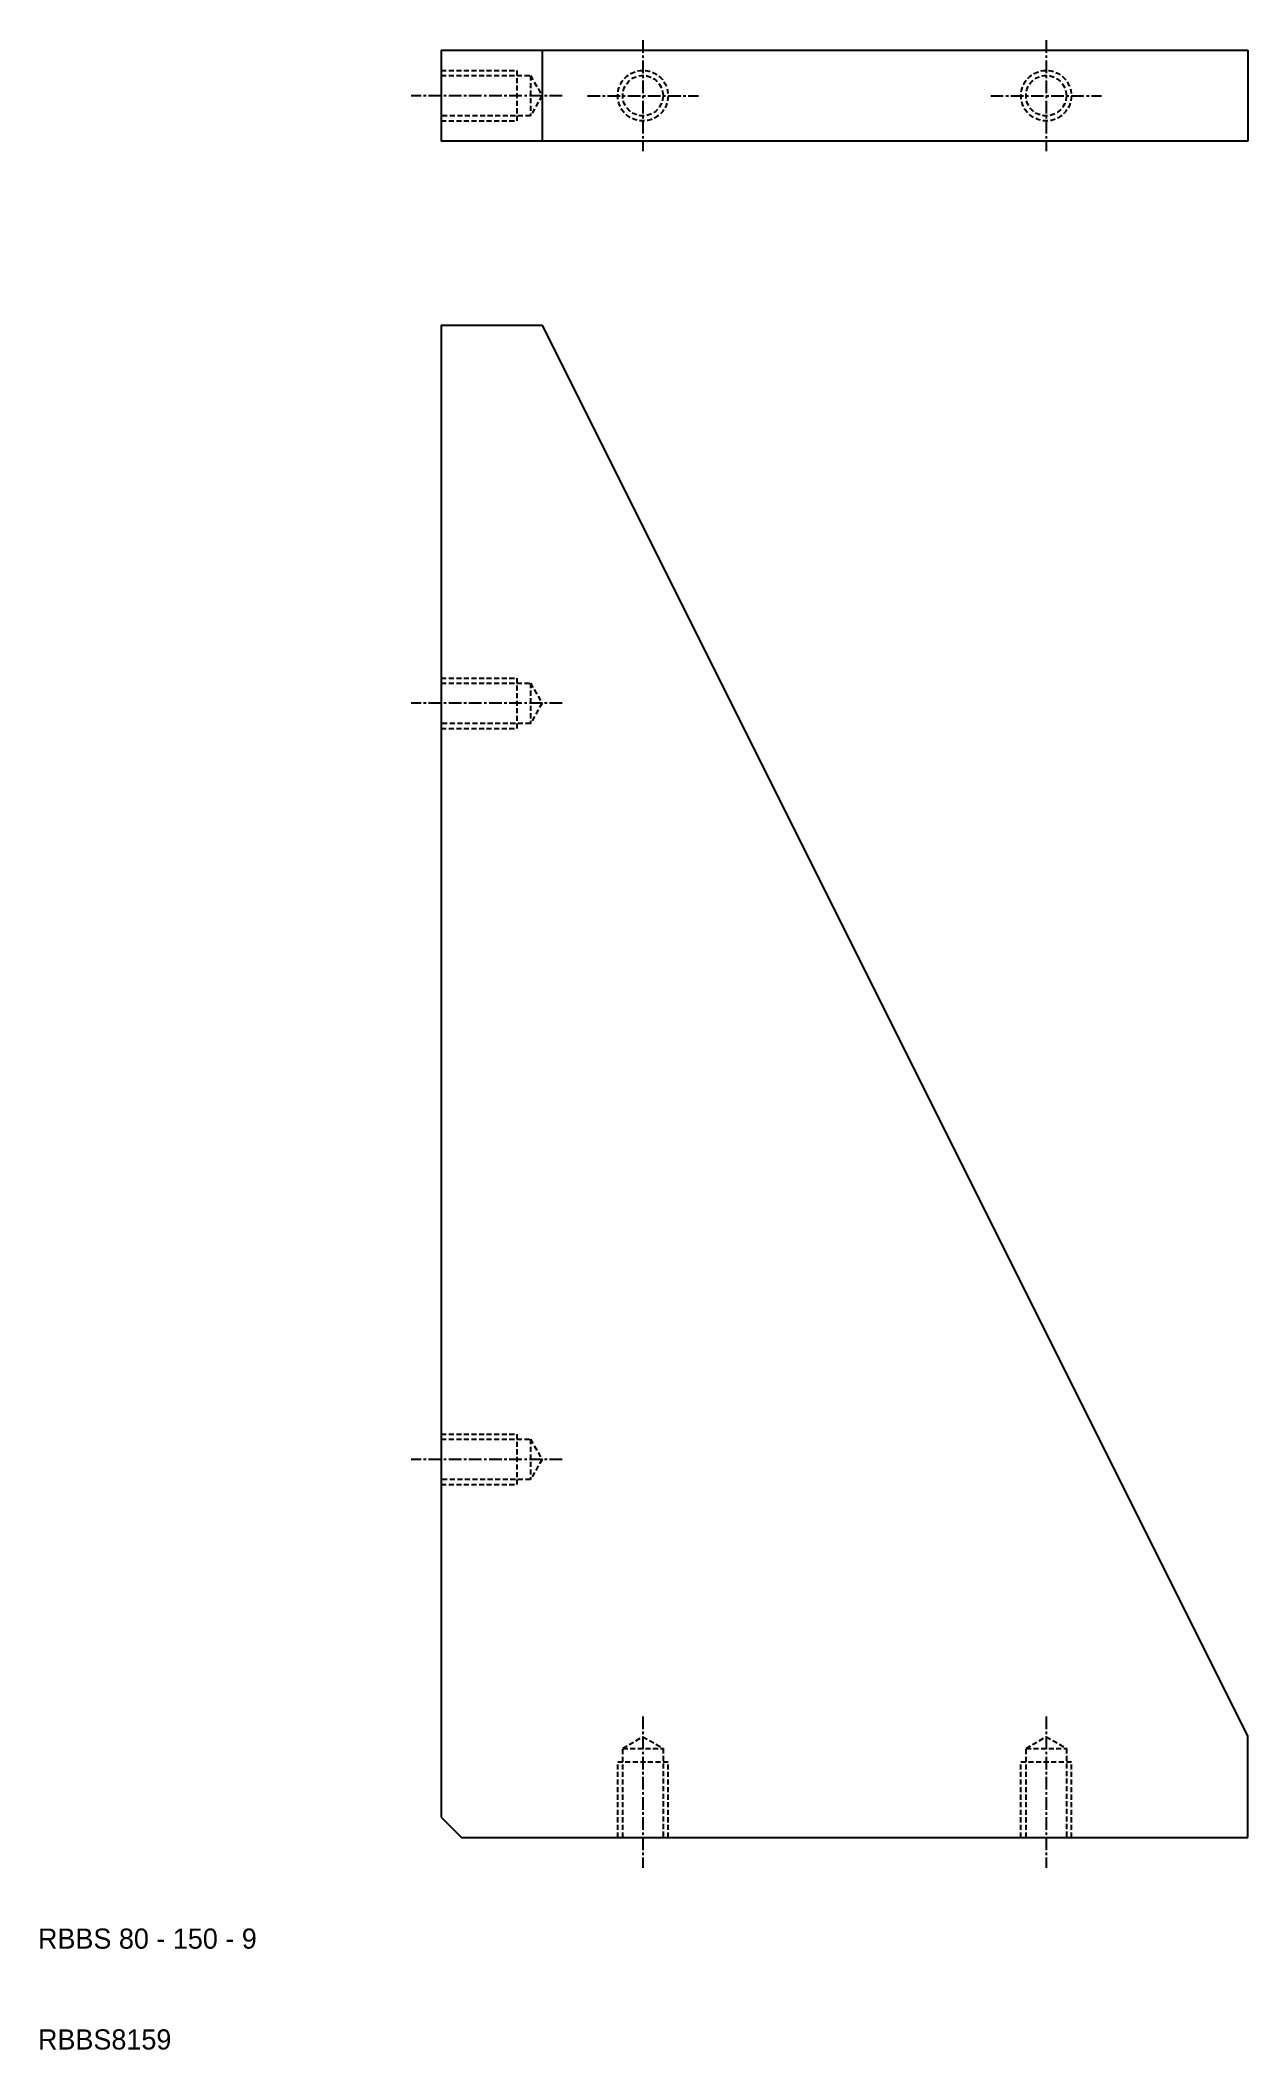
# Model space of a CAD drawing. Extents: x 11 to 131, y 11 to 210.
import ezdxf

# ---------------------------------------------------------------- set-up
doc = ezdxf.new("R2010")
doc.units = 0
doc.linetypes.add('CENTER', pattern=[2, 1.25, -0.25, 0.25, -0.25])
doc.linetypes.add('DASHED', pattern=[0.75, 0.5, -0.25])
doc.layers.get('0').update_dxf_attribs({"linetype": 'CONTINUOUS'})
doc.layers.add('CENTER', color=1, linetype='CENTER')

msp = doc.modelspace()

# ---------------------------------------------------------------- linework, layer by layer
at = {"color": 7, "linetype": 'CONTINUOUS'}
for p, q in [((51, 209.29), (131, 209.29)), ((51, 209.29), (51, 200.29)), ((61, 209.29), (61, 200.29)), ((131, 209.29), (131, 200.29)), ((131, 200.29), (51, 200.29)), ((51, 182.03), (51, 34.03)), ((51, 182.03), (61, 182.03)), ((61, 182.03), (131, 42.03)), ((131, 32.03), (131, 42.03)), ((51, 34.03), (53, 32.03)), ((53, 32.03), (131, 32.03))]:
    msp.add_line(p, q, dxfattribs=at)
at = {"color": 3, "linetype": 'DASHED'}
for p, q in [((51, 207.29), (58.5, 207.29)), ((51, 206.79), (59.85, 206.79)), ((58.5, 207.29), (58.5, 202.29)), ((59.85, 206.79), (61, 204.79)), ((59.85, 206.79), (59.85, 202.79)), ((61, 204.79), (59.85, 202.79)), ((59.85, 202.79), (51, 202.79)), ((51, 202.29), (58.5, 202.29)), ((51, 147.03), (58.5, 147.03)), ((51, 146.53), (59.85, 146.53)), ((58.5, 147.03), (58.5, 142.03)), ((59.85, 146.53), (59.85, 142.53)), ((59.85, 146.53), (61, 144.53)), ((61, 144.53), (59.85, 142.53)), ((59.85, 142.53), (51, 142.53)), ((51, 142.03), (58.5, 142.03)), ((51, 72.03), (58.5, 72.03)), ((58.5, 72.03), (58.5, 67.03)), ((51, 71.53), (59.85, 71.53)), ((59.85, 71.53), (59.85, 67.53)), ((59.85, 71.53), (61, 69.53)), ((61, 69.53), (59.85, 67.53)), ((59.85, 67.53), (51, 67.53)), ((51, 67.03), (58.5, 67.03)), ((69, 40.87), (71, 42.03)), ((71, 42.03), (73, 40.87)), ((109, 40.87), (111, 42.03)), ((111, 42.03), (113, 40.87)), ((69, 32.03), (69, 40.87)), ((69, 40.87), (73, 40.87)), ((73, 40.87), (73, 32.03)), ((109, 32.03), (109, 40.87)), ((109, 40.87), (113, 40.87)), ((113, 40.87), (113, 32.03)), ((68.5, 32.03), (68.5, 39.53)), ((68.5, 39.53), (73.5, 39.53)), ((73.5, 32.03), (73.5, 39.53)), ((108.5, 32.03), (108.5, 39.53)), ((108.5, 39.53), (113.5, 39.53)), ((113.5, 32.03), (113.5, 39.53))]:
    msp.add_line(p, q, dxfattribs=at)
for centre, radius in [((71, 204.79), 2.5), ((71, 204.79), 2), ((111, 204.79), 2.5), ((111, 204.79), 2)]:
    msp.add_circle(centre, radius, dxfattribs=at)
at = {"layer": 'CENTER', "color": 1, "linetype": 'CENTER'}
for p, q in [((71, 210.29), (71, 199.29)), ((111, 210.29), (111, 199.29)), ((63, 204.79), (48, 204.79)), ((65.5, 204.79), (76.5, 204.79)), ((105.5, 204.79), (116.5, 204.79)), ((63, 144.53), (48, 144.53)), ((63, 69.53), (48, 69.53)), ((71, 44.03), (71, 29.03)), ((111, 44.03), (111, 29.03))]:
    msp.add_line(p, q, dxfattribs=at)

# ---------------------------------------------------------------- texts
at = {"color": 7, "linetype": 'CONTINUOUS'}
for s, p in [('RBBS 80 - 150 - 9', (11, 21)), ('RBBS8159', (11, 11))]:
    msp.add_text(s, height=2, dxfattribs=at).set_placement(p)

doc.saveas('drawing.dxf')
